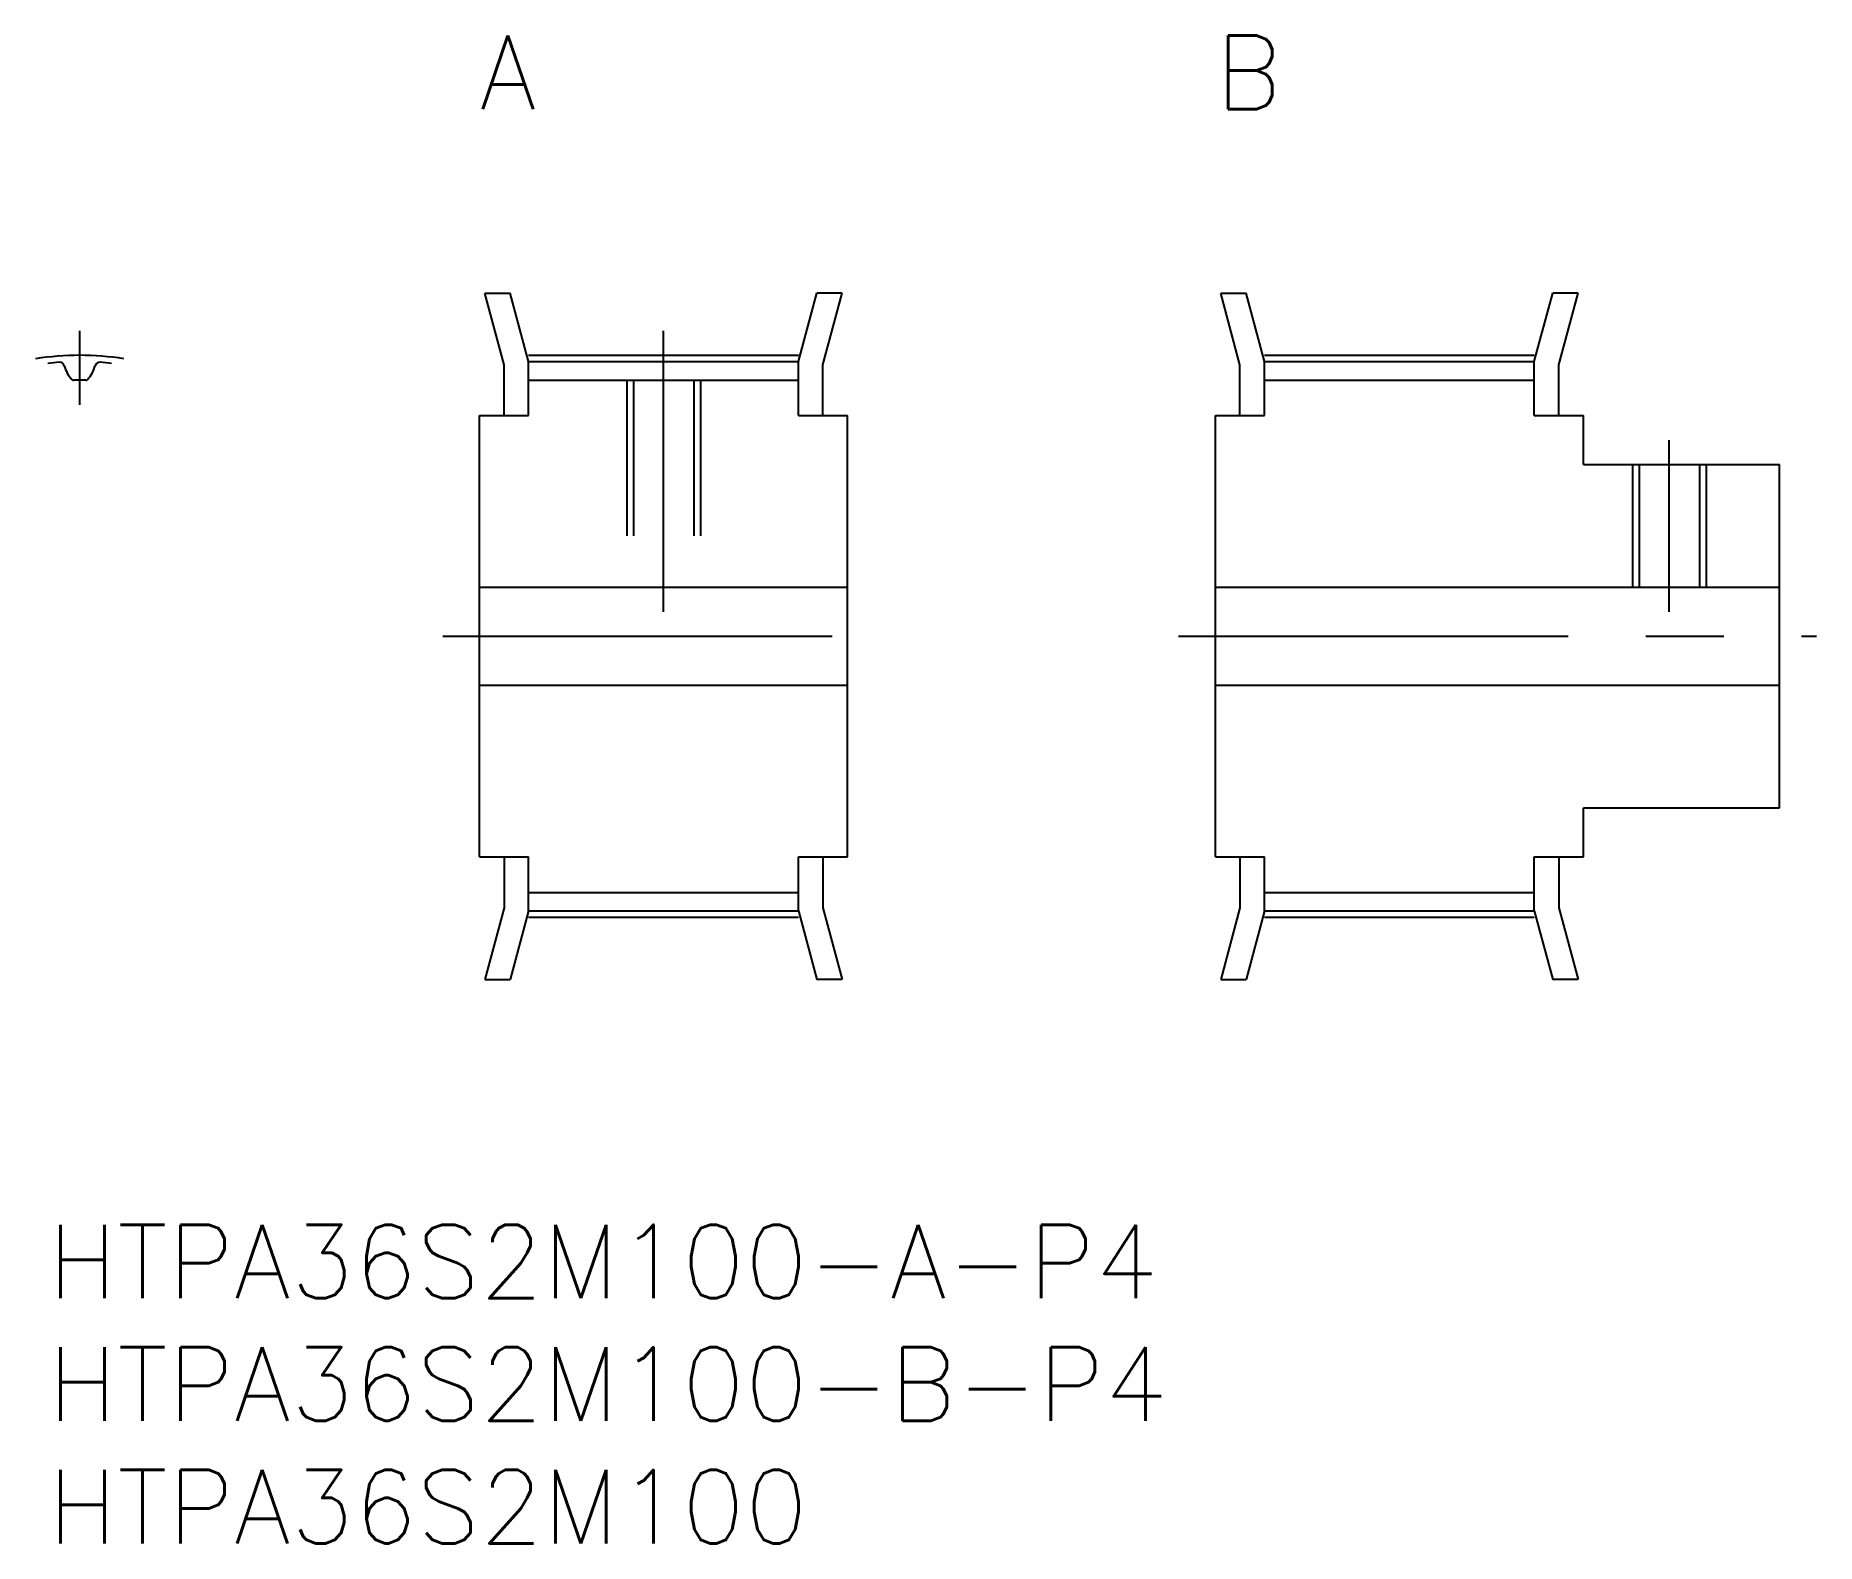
# Model space of a CAD drawing. Extents: x -0.5 to 72.1, y -13 to 48.5.
import ezdxf

# ---------------------------------------------------------------- set-up
doc = ezdxf.new("R2010")
doc.units = 0
doc.header["$LTSCALE"] = 0.5
doc.linetypes.add('CENTER', pattern=[50.8, 31.75, -6.35, 6.35, -6.35])
doc.linetypes.add('DASHED', pattern=[19.05, 12.7, -6.35])
for name, color, linetype in [('MSM_CENTER', 1, 'CENTER'), ('MSM_CONTINUOUS', 7, 'CONTINUOUS'), ('MSM_DASHED', 4, 'DASHED'), ('MSM_PART_NUMBER', 7, 'CONTINUOUS')]:
    doc.layers.add(name, color=color, linetype=linetype)
doc.styles.get("Standard").update_dxf_attribs({"font": 'txt.shx', "height": 1, "bigfont": 'bigfont.shx'})

# ---------------------------------------------------------------- blocks, each defined once
blk = doc.blocks.new('*U11')
at = {"layer": 'MSM_PART_NUMBER'}
blk.add_text('HTPA36S2M100-A-P4', height=3, dxfattribs=at).set_placement((0, -3))
blk = doc.blocks.new('*U12')
at = {"layer": 'MSM_PART_NUMBER'}
blk.add_text('HTPA36S2M100-B-P4', height=3, dxfattribs=at).set_placement((0, -8))
blk = doc.blocks.new('*U13')
at = {"layer": 'MSM_PART_NUMBER'}
blk.add_text('HTPA36S2M100', height=3, dxfattribs=at).set_placement((0, -13))

msp = doc.modelspace()

# ---------------------------------------------------------------- linework, layer by layer
at = {"layer": 'MSM_CENTER'}
for p, q in [((1.3, 33.445), (1.3, 36.459)), ((25.1, 25), (25.1, 36.46)), ((19.6, 35.46), (30.6, 35.46)), ((49.6, 35.46), (60.6, 35.46)), ((66.1, 25), (66.1, 32)), ((16.1, 24), (34.1, 24)), ((46.1, 24), (72.1, 24)), ((19.6, 12.54), (30.6, 12.54)), ((49.6, 12.54), (60.6, 12.54))]:
    msp.add_line(p, q, dxfattribs=at)
msp.add_arc((1.3, 24), 11.459, 80.96245, 99.03755, dxfattribs=at)
at = {"layer": 'MSM_CONTINUOUS'}
for p, q in [((18.6, 35.073), (17.816, 38)), ((17.816, 38), (18.851, 38)), ((19.6, 35.205), (18.851, 38)), ((30.6, 35.205), (31.349, 38)), ((32.384, 38), (31.349, 38)), ((31.6, 35.073), (32.384, 38)), ((48.6, 35.073), (47.816, 38)), ((47.816, 38), (48.851, 38)), ((49.6, 35.205), (48.851, 38)), ((60.6, 35.205), (61.349, 38)), ((62.384, 38), (61.349, 38)), ((61.6, 35.073), (62.384, 38)), ((18.6, 33), (18.6, 35.073)), ((19.6, 35.205), (30.6, 35.205)), ((19.6, 33), (19.6, 35.205)), ((30.6, 33), (30.6, 35.205)), ((31.6, 33), (31.6, 35.073)), ((48.6, 33), (48.6, 35.073)), ((49.6, 35.205), (60.6, 35.205)), ((49.6, 33), (49.6, 35.205)), ((60.6, 33), (60.6, 35.205)), ((61.6, 33), (61.6, 35.073)), ((19.6, 34.445), (30.6, 34.445)), ((49.6, 34.445), (60.6, 34.445)), ((17.6, 15), (17.6, 33)), ((17.6, 33), (19.6, 33)), ((30.6, 33), (32.6, 33)), ((32.6, 15), (32.6, 33)), ((47.6, 15), (47.6, 33)), ((47.6, 33), (49.6, 33)), ((60.6, 33), (62.6, 33)), ((62.6, 31), (62.6, 33)), ((62.6, 31), (70.6, 31)), ((70.6, 17), (70.6, 31)), ((17.6, 26), (32.6, 26)), ((47.6, 26), (70.6, 26)), ((32.6, 24), (32.6, 24)), ((17.6, 22), (32.6, 22)), ((47.6, 22), (70.6, 22)), ((32.6, 19.5), (32.6, 19.5)), ((62.6, 17), (70.6, 17)), ((62.6, 15), (62.6, 17)), ((17.6, 15), (19.6, 15)), ((18.6, 15), (18.6, 12.927)), ((19.6, 12.795), (19.6, 15)), ((30.6, 12.795), (30.6, 15)), ((30.6, 15), (32.6, 15)), ((31.6, 15), (31.6, 12.927)), ((47.6, 15), (49.6, 15)), ((48.6, 15), (48.6, 12.927)), ((49.6, 12.795), (49.6, 15)), ((60.6, 15), (62.6, 15)), ((60.6, 12.795), (60.6, 15)), ((61.6, 15), (61.6, 12.927)), ((19.6, 13.555), (30.6, 13.555)), ((49.6, 13.555), (60.6, 13.555)), ((18.6, 12.927), (17.816, 10)), ((19.6, 12.795), (18.851, 10)), ((19.6, 12.795), (30.6, 12.795)), ((30.6, 12.795), (31.349, 10)), ((31.6, 12.927), (32.384, 10)), ((48.6, 12.927), (47.816, 10)), ((49.6, 12.795), (48.851, 10)), ((49.6, 12.795), (60.6, 12.795)), ((60.6, 12.795), (61.349, 10)), ((61.6, 12.927), (62.384, 10)), ((17.816, 10), (18.851, 10)), ((32.384, 10), (31.349, 10)), ((47.816, 10), (48.851, 10)), ((62.384, 10), (61.349, 10))]:
    msp.add_line(p, q, dxfattribs=at)
for centre, radius, start, end in [((1.3, 24), 11.205, 94.23478, 96.66244), ((0.487, 34.985), 0.19, 14.99851, 94.23478), ((1.95, 35.377), 1.325, 194.99851, 222.96369), ((0.65, 35.377), 1.325, 317.03631, 345.00149), ((2.113, 34.985), 0.19, 85.76522, 165.00149), ((1.3, 24), 11.205, 83.33756, 85.76522), ((1.054, 34.542), 0.1, 222.96369, 271.33913), ((1.3, 24), 10.445, 88.66087, 91.33913), ((1.546, 34.542), 0.1, 268.66087, 317.03631)]:
    msp.add_arc(centre, radius, start, end, dxfattribs=at)
at = {"layer": 'MSM_DASHED'}
for p, q in [((23.6, 34.445), (23.6, 26)), ((23.87, 34.445), (23.87, 26)), ((26.329, 34.445), (26.329, 26)), ((26.6, 34.445), (26.6, 26)), ((64.6, 31), (64.6, 26)), ((64.871, 31), (64.871, 26)), ((67.33, 31), (67.33, 26)), ((67.6, 31), (67.6, 26))]:
    msp.add_line(p, q, dxfattribs=at)

# ---------------------------------------------------------------- block references
at = {"layer": 'MSM_CONTINUOUS'}
for name in ['*U11', '*U12', '*U13']:
    msp.add_blockref(name, (0, 0), dxfattribs=at)

# ---------------------------------------------------------------- texts
at = {"layer": 'MSM_PART_NUMBER'}
for s, p in [('A', (17.6, 45.5)), ('B', (47.6, 45.5))]:
    msp.add_text(s, height=3, dxfattribs=at).set_placement(p)

doc.saveas('drawing.dxf')
